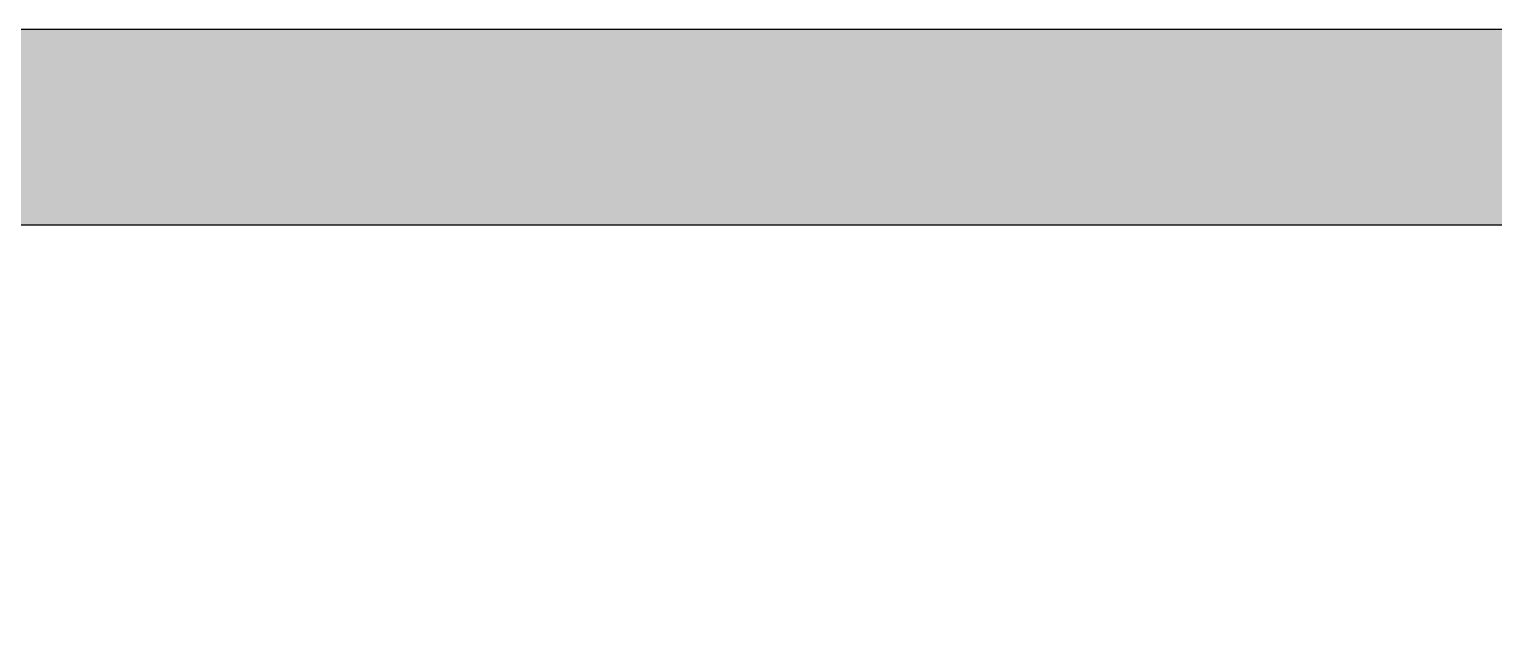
# Model space of a CAD drawing. Header units: millimetres. Extents: x 11966 to 133335, y 1756 to 88592.
# Drawn here: x 50585 to 66269, y 82267 to 88592 of the extents above; entities that cross this region are included whole.
import ezdxf

# ---------------------------------------------------------------- set-up
doc = ezdxf.new("R2010")
doc.units = ezdxf.units.MM
doc.layers.add('www.cad-blocks.net', color=7, linetype='Continuous')

# ---------------------------------------------------------------- blocks, each defined once
blk = doc.blocks.new('FORMAT')
at = {"layer": 'www.cad-blocks.net', "true_color": 0x546d8e}
h = blk.add_hatch(color=155, dxfattribs=at)
h.set_gradient(color1=(68, 68, 68), color2=(84, 109, 142), tint=1)
h.paths.add_polyline_path([(19424, 88592), (19424, 86496), (133335, 86496), (133335, 88592)])
at = {"layer": 'www.cad-blocks.net', "color": 155, "true_color": 0x546d8e}
for p, q in [((19424, 88592), (133335, 88592)), ((19424, 86496), (133335, 86496)), ((19424, 86496), (133335, 86496))]:
    blk.add_line(p, q, dxfattribs=at)
blk.add_lwpolyline([(19424, 86496), (133335, 86496), (133335, 3048), (19424, 3048)], close=True, dxfattribs=at)

msp = doc.modelspace()

# ---------------------------------------------------------------- block references
at = {"layer": 'www.cad-blocks.net'}
msp.add_blockref('FORMAT', (0, 0), dxfattribs=at)

doc.saveas('drawing.dxf')
